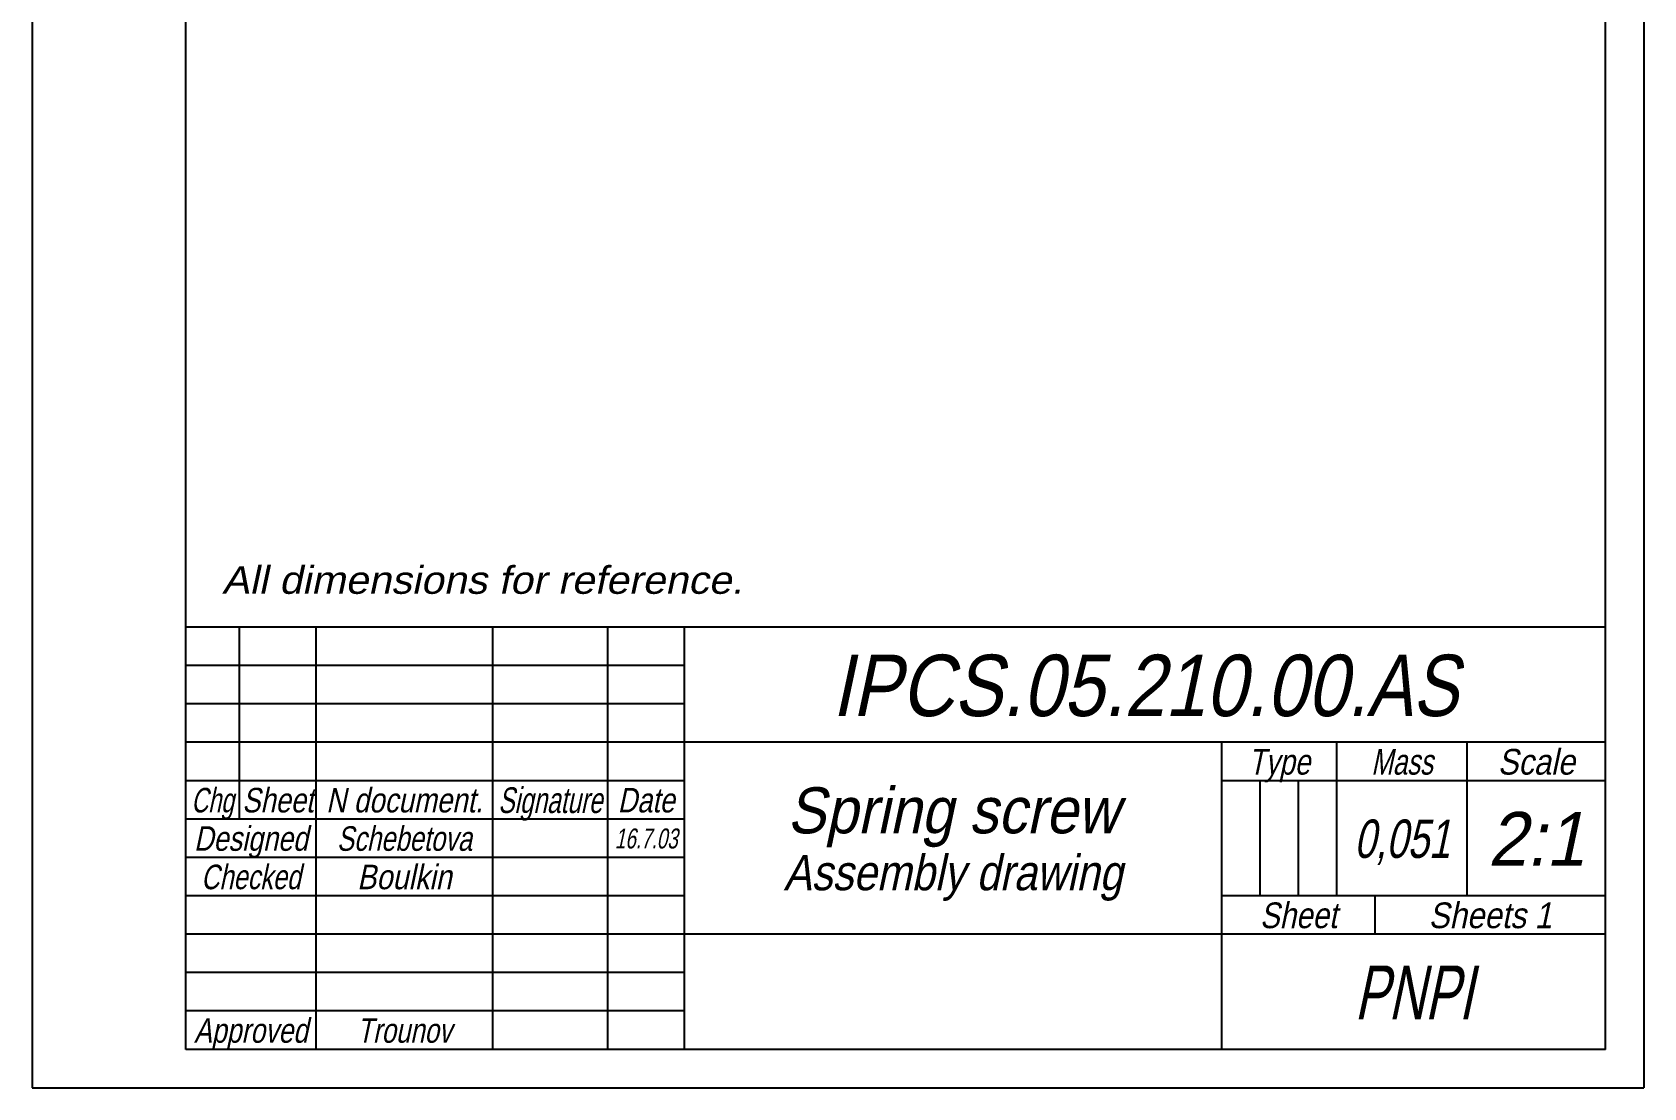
# Model space of a CAD drawing. Extents: x 0 to 210, y 0 to 297.
# Drawn here: x 0 to 210, y 0 to 137.5 of the extents above; entities that cross this region are included whole.
import ezdxf
from ezdxf.enums import TextEntityAlignment as Align

# ---------------------------------------------------------------- set-up
doc = ezdxf.new("R2010")
doc.units = 0
doc.header["$LTSCALE"] = 19.36
doc.header["$MEASUREMENT"] = 0
doc.layers.get('0').update_dxf_attribs({"linetype": 'CONTINUOUS'})
doc.styles.add('TEXTSTYLE_0', font='txt', dxfattribs={"width": 0.8})

msp = doc.modelspace()

# ---------------------------------------------------------------- linework, layer by layer
at = {"color": 7, "linetype": 'Continuous'}
for p, q in [((0, 297), (0, 0)), ((210, 297), (210, 0)), ((20, 5), (20, 292.35)), ((205, 5), (205, 292.35)), ((205, 60), (20, 60)), ((20, 5), (20, 60)), ((27, 35), (27, 60)), ((37, 5), (37, 60)), ((60, 5), (60, 60)), ((75, 5), (75, 60)), ((85, 5), (85, 60)), ((205, 5), (205, 60)), ((85, 55), (20, 55)), ((85, 50), (20, 50)), ((205, 45), (20, 45)), ((155, 5), (155, 45)), ((170, 25), (170, 45)), ((187, 25), (187, 45)), ((85, 40), (20, 40)), ((205, 40), (155, 40)), ((160, 25), (160, 40)), ((165, 25), (165, 40)), ((85, 35), (20, 35)), ((85, 30), (20, 30)), ((85, 25), (20, 25)), ((205, 25), (155, 25)), ((175, 20), (175, 25)), ((205, 20), (20, 20)), ((85, 15), (20, 15)), ((85, 10), (20, 10)), ((205, 5), (20, 5)), ((205, 5), (20, 5)), ((0, 0), (210, 0))]:
    msp.add_line(p, q, dxfattribs=at)

# ---------------------------------------------------------------- texts
at = {"color": 2, "linetype": 'Continuous', "style": 'TEXTSTYLE_0', "oblique": 12}
for s, height, width, p, p2 in [('All dimensions for reference.', 3.6, 0.734416, (24.722, 64.343), (92.582, 64.343)), ('IPCS.05.210.00', 8, 0.812903, (104.2, 48.411), (171.4, 48.411)), ('.AS', 8, 0.9, (171.4, 48.411), (185.8, 48.411)), ('Type', 3.35, 0.654545, (158.48, 40.788), (166.52, 40.788)), ('Mass', 3.35, 0.654545, (174.48, 40.788), (182.52, 40.788)), ('Scale', 3.35, 0.72, (190.975, 40.788), (201.025, 40.788)), ('Chg', 3.2, 0.6525, (20.716, 35.864), (26.284, 35.864)), ('Sheet', 3.2, 0.621429, (27.36, 35.864), (36.64, 35.864)), ('N document.', 3.2, 0.638, (38.292, 35.864), (58.708, 35.864)), ('Signature', 3.35, 0.50625, (60.716, 35.788), (74.284, 35.788)), ('Date', 3.2, 0.632727, (76.288, 35.864), (83.712, 35.864)), ('Spring screw', 6, 0.654545, (98.4, 33.139), (141.6, 33.139)), ('2:1', 7, 1.08, (189.7, 28.922), (202.3, 28.922)), ('Designed', 3.2, 0.662857, (21.076, 30.864), (35.924, 30.864)), ('Schebetova', 3.2, 0.568966, (39.7, 30.864), (57.3, 30.864)), ('16.7.03', 2.6, 0.651724, (75.905, 31.171), (84.095, 31.171)), ('0,051', 5, 0.714286, (172.25, 29.944), (184.75, 29.944)), ('Assembly drawing', 4.6, 0.662069, (97.92, 25.727), (142.08, 25.727)), ('Checked', 3.2, 0.609, (22.004, 25.864), (34.996, 25.864)), ('Boulkin', 3.2, 0.7, (42.34, 25.864), (54.66, 25.864)), ('Sheet', 3.35, 0.642857, (159.975, 20.788), (170.025, 20.788)), ('Sheets 1', 3.35, 0.654545, (181.96, 20.788), (198.04, 20.788)), ('PNPI', 7, 0.66, (172.3, 8.922), (187.7, 8.922)), ('Approved', 3.2, 0.605217, (21.076, 5.864), (35.924, 5.864)), ('Trounov', 3.2, 0.5775, (42.34, 5.864), (54.66, 5.864))]:
    msp.add_text(s, height=height, dxfattribs=dict(at, width=width)).set_placement(p, p2, align=Align.FIT)

doc.saveas('drawing.dxf')
